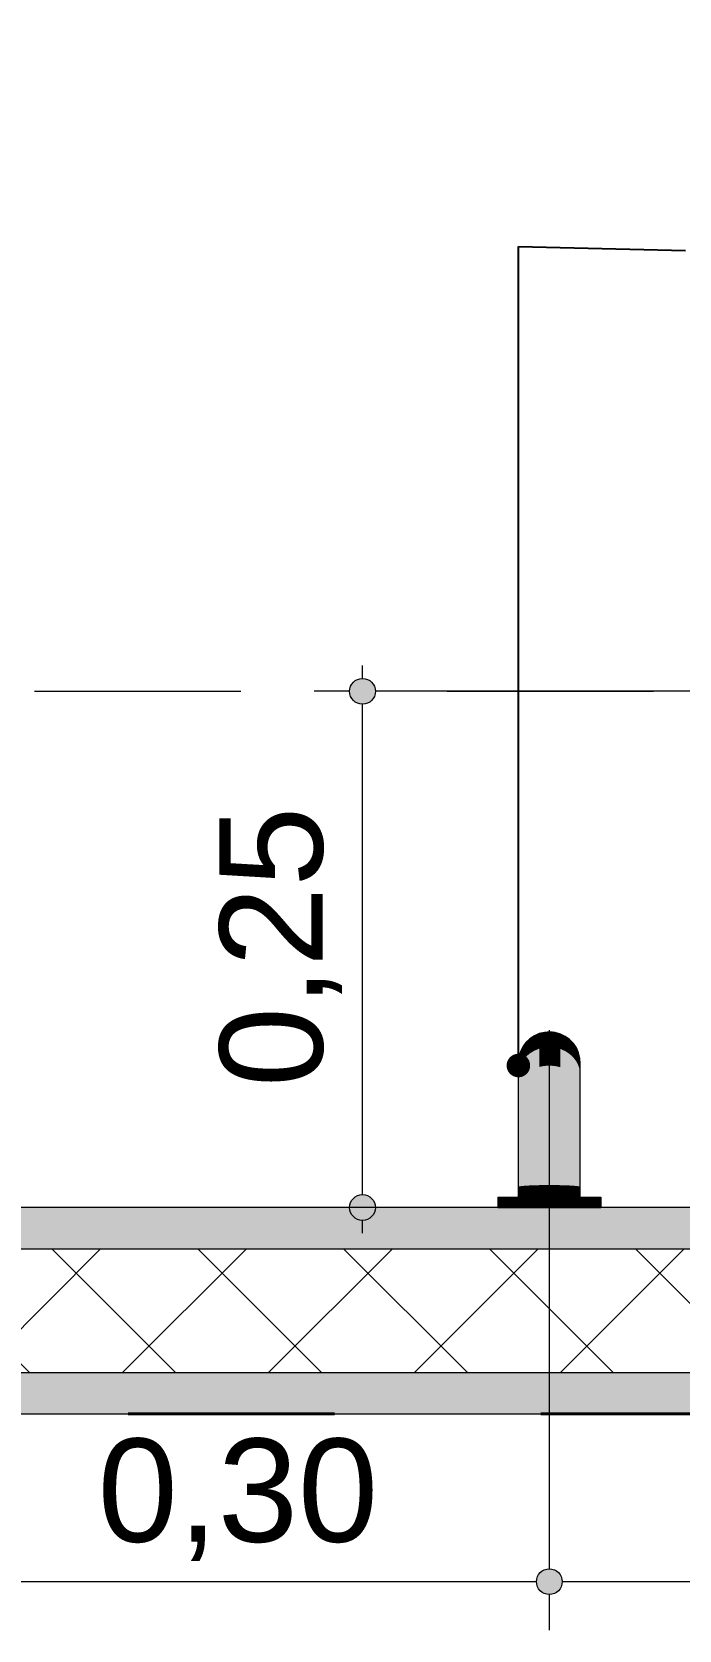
# Model space of a CAD drawing. Header units: metres. Extents: x -1.9 to 95.3, y -2.2 to 2.5.
# Drawn here: x 48.145 to 48.459, y -2.135 to -1.361 of the extents above; entities that cross this region are included whole.
import ezdxf

# ---------------------------------------------------------------- set-up
doc = ezdxf.new("R2010")
doc.units = ezdxf.units.M
doc.header["$MEASUREMENT"] = 0
doc.linetypes.add('Dashed', pattern=[0.035, 0.0225, -0.0125])
for name, color, linetype, lineweight in [('0_Caneta_No__1', 7, 'Continuous', 40), ('NOTAS-DETALHAMENTO.EXEC_Caneta_No__241', 7, 'Continuous', 13), ('PAREDE CONSTRUIR_Caneta_No__241', 7, 'Continuous', 13), ('PAREDE CONSTRUIR_Caneta_No__255', 255, 'Continuous', 0), ('PAREDE CONSTRUIR_Caneta_No__83', 84, 'Continuous', 0)]:
    doc.layers.add(name, color=color, linetype=linetype, lineweight=lineweight)
for name, color, linetype, lineweight, true_color in [('0_Caneta_No__167', 7, 'Continuous', 0, 0x0035d5), ('0_Caneta_No__25', 7, 'Continuous', 13, 0x982312), ('EIXO HIDRÁULICO - Executivo.EXEC_Caneta_No__167', 7, 'Continuous', 0, 0x0035d5), ('LOUCAS-METAIS.ARQ_Caneta_No__18', 7, 'Continuous', 0, 0xdfdfdf), ('LOUCAS-METAIS.ARQ_Caneta_No__96', 7, 'Continuous', 0, 0xb6b6b6)]:
    doc.layers.add(name, color=color, linetype=linetype, lineweight=lineweight, true_color=true_color)
doc.styles.add('GENERATED_STYLE_1', font='arial.ttf')
doc.dimstyles.new('GENERATED_STYLE__1', dxfattribs={"dimtxt": 0.05, "dimasz": 0.02375, "dimexe": 0.18, "dimexo": 0.267183, "dimgap": 0, "dimtad": 1, "dimtih": 1, "dimtoh": 1, "dimzin": 0, "dimdsep": 46, "dimtxsty": 'GENERATED_STYLE_1', "dimblk": 'ARROWHEAD_11', "dimblk1": 'ARROWHEAD_11', "dimblk2": 'ARROWHEAD_11', "dimcen": 0.09, "dimclrd": 256, "dimclre": 256, "dimclrt": 256, "dimadec": 0, "dimazin": 0, "dimtfac": 1, "dimtdec": 4, "dimtmove": 0, "dimatfit": 3, "dimfxl": 0, "dimtolj": 1, "dimtzin": 0, "dimarcsym": 0})
doc.dimstyles.new('GENERATED_STYLE__3', dxfattribs={"dimtxt": 0.05, "dimasz": 0.02375, "dimexe": 0.18, "dimexo": 0.267183, "dimgap": 0, "dimtad": 1, "dimzin": 0, "dimdsep": 46, "dimtxsty": 'GENERATED_STYLE_1', "dimblk": 'ARROWHEAD_11', "dimblk1": 'ARROWHEAD_11', "dimblk2": 'ARROWHEAD_11', "dimcen": 0.09, "dimclrd": 256, "dimclre": 256, "dimclrt": 256, "dimadec": 0, "dimazin": 0, "dimtfac": 1, "dimtdec": 4, "dimtmove": 0, "dimatfit": 3, "dimfxl": 0, "dimtolj": 1, "dimtzin": 0, "dimarcsym": 0})
doc.dimstyles.new('GENERATED_STYLE__6', dxfattribs={"dimtxt": 0.18, "dimasz": 0.0228, "dimexe": 0.18, "dimexo": 0.0625, "dimgap": 0, "dimtad": 0, "dimtih": 1, "dimtoh": 1, "dimdec": 4, "dimzin": 0, "dimdsep": 46, "dimcen": 0.09, "dimadec": 0, "dimazin": 0, "dimtfac": 1, "dimtdec": 4, "dimtmove": 0, "dimatfit": 3, "dimldrblk": 'ARROWHEAD_11', "dimfxl": 0, "dimtolj": 1, "dimtzin": 0, "dimarcsym": 0})

# ---------------------------------------------------------------- blocks, each defined once
blk = doc.blocks.new('*D173', base_point=(47.81302, -0.83048))
at = {"layer": '0_Caneta_No__25', "linetype": 'Continuous', "lineweight": 13, "true_color": 0x982312}
for points in [[(48.08535, -2.11125), (48.08582, -2.11364), (48.08718, -2.11566), (48.08921, -2.11702), (48.0916, -2.1175), (48.09399, -2.11702), (48.09602, -2.11566), (48.09737, -2.11364), (48.09785, -2.11125), (48.09737, -2.10885), (48.09602, -2.10683), (48.09399, -2.10547), (48.0916, -2.105), (48.08921, -2.10547), (48.08718, -2.10683), (48.08582, -2.10885)], [(48.38967, -2.11125), (48.39014, -2.11364), (48.3915, -2.11566), (48.39353, -2.11702), (48.39592, -2.1175), (48.39831, -2.11702), (48.40034, -2.11566), (48.40169, -2.11364), (48.40217, -2.11125), (48.40169, -2.10885), (48.40034, -2.10683), (48.39831, -2.10547), (48.39592, -2.105), (48.39353, -2.10547), (48.3915, -2.10683), (48.39014, -2.10885)]]:
    blk.add_hatch(color=24, dxfattribs=at).paths.add_polyline_path(points)
at = {"layer": '0_Caneta_No__25', "color": 24, "linetype": 'Continuous', "lineweight": 13, "true_color": 0x982312}
for p, q in [((48.0916, -2.105), (48.0916, -1.84406)), ((48.39592, -2.105), (48.39592, -1.84406)), ((48.09785, -2.11125), (48.38967, -2.11125)), ((48.0916, -2.13468), (48.0916, -2.1175)), ((48.39592, -2.13468), (48.39592, -2.1175))]:
    blk.add_line(p, q, dxfattribs=at)
for centre in [(48.0916, -2.11125), (48.39592, -2.11125)]:
    blk.add_circle(centre, 0.00625, dxfattribs=at)
at = {"layer": '0_Caneta_No__25', "color": 24, "lineweight": 13, "true_color": 0x982312, "insert": (48.17703, -2.10125), "char_height": 0.05, "attachment_point": 7, "style": 'GENERATED_STYLE_1'}
blk.add_mtext('\\A1;{\\pql;\\fArial|b0|i0|c0|p0;\\W1.000000;0,30}', dxfattribs=at)
blk = doc.blocks.new('ARROWHEAD_11')
at = {"color": 0, "linetype": 'Continuous', "lineweight": 0}
blk.add_line((0, 0), (-1, 0), dxfattribs=at)
at = {"color": 0, "linetype": 'Continuous', "lineweight": 0, "const_width": 0.25, "flags": 128}
blk.add_lwpolyline([(-0.125, 0, 1), (0.125, 0, 1)], format="xyb", close=True, dxfattribs=at)
blk = doc.blocks.new('*D174', base_point=(47.81302, -0.83048))
at = {"layer": '0_Caneta_No__25', "linetype": 'Continuous', "lineweight": 13, "true_color": 0x982312}
for points in [[(48.38967, -2.11125), (48.39014, -2.11364), (48.3915, -2.11566), (48.39353, -2.11702), (48.39592, -2.1175), (48.39831, -2.11702), (48.40034, -2.11566), (48.40169, -2.11364), (48.40217, -2.11125), (48.40169, -2.10885), (48.40034, -2.10683), (48.39831, -2.10547), (48.39592, -2.105), (48.39353, -2.10547), (48.3915, -2.10683), (48.39014, -2.10885)], [(48.88967, -2.11125), (48.89014, -2.11364), (48.8915, -2.11566), (48.89353, -2.11702), (48.89592, -2.1175), (48.89831, -2.11702), (48.90034, -2.11566), (48.90169, -2.11364), (48.90217, -2.11125), (48.90169, -2.10885), (48.90034, -2.10683), (48.89831, -2.10547), (48.89592, -2.105), (48.89353, -2.10547), (48.8915, -2.10683), (48.89014, -2.10885)]]:
    blk.add_hatch(color=24, dxfattribs=at).paths.add_polyline_path(points)
at = {"layer": '0_Caneta_No__25', "color": 24, "linetype": 'Continuous', "lineweight": 13, "true_color": 0x982312}
for p, q in [((48.39592, -2.105), (48.39592, -1.84406)), ((48.89592, -2.105), (48.89592, -1.84406)), ((48.40217, -2.11125), (48.88967, -2.11125)), ((48.90217, -2.11125), (48.90842, -2.11125)), ((48.39592, -2.13468), (48.39592, -2.1175)), ((48.89592, -2.13468), (48.89592, -2.1175))]:
    blk.add_line(p, q, dxfattribs=at)
for centre in [(48.39592, -2.11125), (48.89592, -2.11125)]:
    blk.add_circle(centre, 0.00625, dxfattribs=at)
at = {"layer": '0_Caneta_No__25', "color": 24, "lineweight": 13, "true_color": 0x982312, "insert": (48.57919, -2.10125), "char_height": 0.05, "attachment_point": 7, "style": 'GENERATED_STYLE_1'}
blk.add_mtext('\\A1;{\\pql;\\fArial|b0|i0|c0|p0;\\W1.000000;0,50}', dxfattribs=at)
blk = doc.blocks.new('*D175', base_point=(47.81302, -0.83048))
at = {"layer": '0_Caneta_No__167', "linetype": 'Continuous', "lineweight": 0, "true_color": 0x0035d5}
for points in [[(48.29912, -1.68), (48.29959, -1.68239), (48.30095, -1.68442), (48.30297, -1.68577), (48.30537, -1.68625), (48.30776, -1.68577), (48.30978, -1.68442), (48.31114, -1.68239), (48.31162, -1.68), (48.31114, -1.67761), (48.30978, -1.67558), (48.30776, -1.67422), (48.30537, -1.67375), (48.30297, -1.67422), (48.30095, -1.67558), (48.29959, -1.67761)], [(48.29912, -1.93), (48.29959, -1.93239), (48.30095, -1.93442), (48.30297, -1.93577), (48.30537, -1.93625), (48.30776, -1.93577), (48.30978, -1.93442), (48.31114, -1.93239), (48.31162, -1.93), (48.31114, -1.92761), (48.30978, -1.92558), (48.30776, -1.92422), (48.30537, -1.92375), (48.30297, -1.92422), (48.30095, -1.92558), (48.29959, -1.92761)]]:
    blk.add_hatch(color=162, dxfattribs=at).paths.add_polyline_path(points)
at = {"layer": '0_Caneta_No__167', "color": 162, "linetype": 'Continuous', "lineweight": 0, "true_color": 0x0035d5}
for p, q in [((48.30537, -1.67375), (48.30537, -1.6675)), ((48.29912, -1.68), (48.28193, -1.68)), ((48.30537, -1.92375), (48.30537, -1.68625)), ((48.57255, -1.68), (48.31162, -1.68)), ((48.29912, -1.93), (48.28193, -1.93)), ((48.57255, -1.93), (48.31162, -1.93)), ((48.30537, -1.9425), (48.30537, -1.93625))]:
    blk.add_line(p, q, dxfattribs=at)
for centre in [(48.30537, -1.68), (48.30537, -1.93)]:
    blk.add_circle(centre, 0.00625, dxfattribs=at)
at = {"layer": '0_Caneta_No__167', "color": 162, "lineweight": 0, "true_color": 0x0035d5, "insert": (48.29537, -1.87173), "char_height": 0.05, "attachment_point": 7, "rotation": 90, "style": 'GENERATED_STYLE_1'}
blk.add_mtext('\\A1;{\\pql;\\fArial|b0|i0|c0|p0;\\W1.000000;0,25}', dxfattribs=at)

msp = doc.modelspace()

# ---------------------------------------------------------------- hatches: boundary and pattern name
at = {"layer": 'LOUCAS-METAIS.ARQ_Caneta_No__18', "linetype": 'Continuous', "lineweight": 0, "true_color": 0xdfdfdf}
for points in [[(48.38648, -1.85007), (48.38648, -1.84834), (48.3846, -1.85016), (48.3846, -1.85185)], [(48.38648, -1.85007), (48.38865, -1.84863), (48.38865, -1.84688), (48.38648, -1.84834)], [(48.38865, -1.85405), (48.38865, -1.84863), (48.38648, -1.85007), (48.38648, -1.85537)], [(48.39103, -1.84759), (48.39103, -1.84582), (48.38865, -1.84688), (48.38865, -1.84863)], [(48.38865, -1.85405), (48.39103, -1.85308), (48.39103, -1.84759), (48.38865, -1.84863)], [(48.39357, -1.84697), (48.39357, -1.84518), (48.39103, -1.84582), (48.39103, -1.84759)], [(48.39103, -1.85308), (48.39357, -1.85251), (48.39357, -1.84697), (48.39103, -1.84759)], [(48.39618, -1.84679), (48.39618, -1.845), (48.39357, -1.84518), (48.39357, -1.84697)], [(48.39357, -1.84697), (48.39357, -1.85251), (48.39618, -1.85234), (48.39618, -1.84679)], [(48.39878, -1.84706), (48.39878, -1.84527), (48.39618, -1.845), (48.39618, -1.84679)], [(48.39618, -1.84679), (48.39618, -1.85234), (48.39878, -1.85259), (48.39878, -1.84706)], [(48.39878, -1.84527), (48.39878, -1.84706), (48.40129, -1.84776), (48.40129, -1.846)], [(48.39878, -1.85259), (48.40129, -1.85324), (48.40129, -1.84776), (48.39878, -1.84706)], [(48.40364, -1.84889), (48.40364, -1.84714), (48.40129, -1.846), (48.40129, -1.84776)], [(48.40129, -1.84776), (48.40129, -1.85324), (48.40364, -1.85428), (48.40364, -1.84889)], [(48.40576, -1.8504), (48.40576, -1.84868), (48.40364, -1.84714), (48.40364, -1.84889)], [(48.40364, -1.85428), (48.40576, -1.85568), (48.40576, -1.8504), (48.40364, -1.84889)], [(48.40576, -1.84868), (48.40576, -1.8504), (48.40758, -1.85224), (48.40758, -1.85056)], [(48.38119, -1.8587), (48.38119, -1.85714), (48.38092, -1.85974), (48.38092, -1.86125)], [(48.38191, -1.85623), (48.38191, -1.85462), (48.38119, -1.85714), (48.38119, -1.8587)], [(48.38119, -1.86335), (48.38191, -1.86107), (48.38191, -1.85623), (48.38119, -1.8587)], [(48.38191, -1.85462), (48.38191, -1.85623), (48.38306, -1.85392), (48.38306, -1.85227)], [(48.38191, -1.86107), (48.38306, -1.85894), (48.38306, -1.85392), (48.38191, -1.85623)], [(48.3846, -1.85185), (48.3846, -1.85016), (48.38306, -1.85227), (48.38306, -1.85392)], [(48.38306, -1.85894), (48.3846, -1.85702), (48.3846, -1.85185), (48.38306, -1.85392)], [(48.38306, -1.85894), (48.38306, -1.86701), (48.3846, -1.86535), (48.3846, -1.85702)], [(48.3846, -1.85185), (48.3846, -1.85702), (48.38648, -1.85537), (48.38648, -1.85007)], [(48.3846, -1.86535), (48.38648, -1.86392), (48.38648, -1.85537), (48.3846, -1.85702)], [(48.38648, -1.85537), (48.38648, -1.86392), (48.38865, -1.86277), (48.38865, -1.85405)], [(48.38865, -1.85405), (48.38865, -1.86277), (48.39103, -1.86193), (48.39103, -1.85308)], [(48.39103, -1.86193), (48.39357, -1.86143), (48.39357, -1.85251), (48.39103, -1.85308)], [(48.39357, -1.86143), (48.39618, -1.86129), (48.39618, -1.85234), (48.39357, -1.85251)], [(48.39618, -1.85234), (48.39618, -1.86129), (48.39878, -1.8615), (48.39878, -1.85259)], [(48.39878, -1.8615), (48.40129, -1.86207), (48.40129, -1.85324), (48.39878, -1.85259)], [(48.40129, -1.85324), (48.40129, -1.86207), (48.40364, -1.86297), (48.40364, -1.85428)], [(48.40364, -1.86297), (48.40576, -1.86418), (48.40576, -1.85568), (48.40364, -1.85428)], [(48.40576, -1.85568), (48.40758, -1.85738), (48.40758, -1.85224), (48.40576, -1.8504)], [(48.40576, -1.86418), (48.40758, -1.86566), (48.40758, -1.85738), (48.40576, -1.85568)], [(48.40904, -1.85437), (48.40904, -1.85273), (48.40758, -1.85056), (48.40758, -1.85224)], [(48.40758, -1.85738), (48.40904, -1.85935), (48.40904, -1.85437), (48.40758, -1.85224)], [(48.40758, -1.85738), (48.40758, -1.86566), (48.40904, -1.86737), (48.40904, -1.85935)], [(48.4101, -1.85671), (48.4101, -1.85512), (48.40904, -1.85273), (48.40904, -1.85437)], [(48.40904, -1.85437), (48.40904, -1.85935), (48.4101, -1.86151), (48.4101, -1.85671)], [(48.4101, -1.85671), (48.41073, -1.8592), (48.41073, -1.85765), (48.4101, -1.85512)], [(48.4101, -1.86151), (48.41073, -1.86381), (48.41073, -1.8592), (48.4101, -1.85671)], [(48.41092, -1.86176), (48.41092, -1.86026), (48.41073, -1.85765), (48.41073, -1.8592)], [(48.38092, -1.8657), (48.38119, -1.86335), (48.38119, -1.8587), (48.38092, -1.86125)], [(48.38119, -1.87084), (48.38119, -1.86335), (48.38092, -1.8657), (48.38092, -1.87288)], [(48.38119, -1.87084), (48.38191, -1.86886), (48.38191, -1.86107), (48.38119, -1.86335)], [(48.38191, -1.86886), (48.38306, -1.86701), (48.38306, -1.85894), (48.38191, -1.86107)], [(48.38306, -1.87774), (48.3846, -1.87641), (48.3846, -1.86535), (48.38306, -1.86701)], [(48.3846, -1.86535), (48.3846, -1.87641), (48.38648, -1.87528), (48.38648, -1.86392)], [(48.38648, -1.87528), (48.38865, -1.87436), (48.38865, -1.86277), (48.38648, -1.86392)], [(48.38865, -1.87436), (48.39103, -1.87369), (48.39103, -1.86193), (48.38865, -1.86277)], [(48.39103, -1.86193), (48.39103, -1.87369), (48.39357, -1.87329), (48.39357, -1.86143)], [(48.39357, -1.86143), (48.39357, -1.87329), (48.39618, -1.87318), (48.39618, -1.86129)], [(48.39618, -1.86129), (48.39618, -1.87318), (48.39878, -1.87335), (48.39878, -1.8615)], [(48.39878, -1.87335), (48.40129, -1.8738), (48.40129, -1.86207), (48.39878, -1.8615)], [(48.40129, -1.86207), (48.40129, -1.8738), (48.40364, -1.87452), (48.40364, -1.86297)], [(48.40364, -1.86297), (48.40364, -1.87452), (48.40576, -1.87549), (48.40576, -1.86418)], [(48.40576, -1.87549), (48.40758, -1.87667), (48.40758, -1.86566), (48.40576, -1.86418)], [(48.40904, -1.86737), (48.4101, -1.86925), (48.4101, -1.86151), (48.40904, -1.85935)], [(48.4101, -1.86151), (48.4101, -1.86925), (48.41073, -1.87124), (48.41073, -1.86381)], [(48.41073, -1.86381), (48.41092, -1.86618), (48.41092, -1.86176), (48.41073, -1.8592)], [(48.41092, -1.87329), (48.41092, -1.86618), (48.41073, -1.86381), (48.41073, -1.87124)], [(48.38119, -1.88079), (48.38119, -1.87084), (48.38092, -1.87288), (48.38092, -1.88243)], [(48.38119, -1.88079), (48.38191, -1.87922), (48.38191, -1.86886), (48.38119, -1.87084)], [(48.38191, -1.87922), (48.38306, -1.87774), (48.38306, -1.86701), (48.38191, -1.86886)], [(48.39357, -1.8875), (48.39618, -1.88742), (48.39618, -1.87318), (48.39357, -1.87329)], [(48.39618, -1.88742), (48.39878, -1.88754), (48.39878, -1.87335), (48.39618, -1.87318)], [(48.40758, -1.87667), (48.40904, -1.87803), (48.40904, -1.86737), (48.40758, -1.86566)], [(48.40904, -1.86737), (48.40904, -1.87803), (48.4101, -1.87953), (48.4101, -1.86925)], [(48.4101, -1.86925), (48.4101, -1.87953), (48.41073, -1.88112), (48.41073, -1.87124)], [(48.41092, -1.88275), (48.41092, -1.87329), (48.41073, -1.87124), (48.41073, -1.88112)], [(48.38092, -1.88243), (48.38092, -1.89385), (48.38119, -1.89272), (48.38119, -1.88079)], [(48.38191, -1.89162), (48.38191, -1.87922), (48.38119, -1.88079), (48.38119, -1.89272)], [(48.38191, -1.87922), (48.38191, -1.89162), (48.38306, -1.89059), (48.38306, -1.87774)], [(48.38306, -1.89059), (48.3846, -1.88967), (48.3846, -1.87641), (48.38306, -1.87774)], [(48.3846, -1.87641), (48.3846, -1.88967), (48.38648, -1.88888), (48.38648, -1.87528)], [(48.38865, -1.88824), (48.38865, -1.87436), (48.38648, -1.87528), (48.38648, -1.88888)], [(48.38865, -1.87436), (48.38865, -1.88824), (48.39103, -1.88777), (48.39103, -1.87369)], [(48.39103, -1.88777), (48.39357, -1.8875), (48.39357, -1.87329), (48.39103, -1.87369)], [(48.39878, -1.87335), (48.39878, -1.88754), (48.40129, -1.88785), (48.40129, -1.8738)], [(48.40129, -1.88785), (48.40364, -1.88835), (48.40364, -1.87452), (48.40129, -1.8738)], [(48.40364, -1.88835), (48.40576, -1.88902), (48.40576, -1.87549), (48.40364, -1.87452)], [(48.40576, -1.87549), (48.40576, -1.88902), (48.40758, -1.88984), (48.40758, -1.87667)], [(48.40758, -1.88984), (48.40904, -1.89079), (48.40904, -1.87803), (48.40758, -1.87667)], [(48.4101, -1.89183), (48.4101, -1.87953), (48.40904, -1.87803), (48.40904, -1.89079)], [(48.4101, -1.89183), (48.41073, -1.89294), (48.41073, -1.88112), (48.4101, -1.87953)], [(48.38648, -1.90404), (48.38865, -1.90371), (48.38865, -1.88824), (48.38648, -1.88888)], [(48.39103, -1.90347), (48.39103, -1.88777), (48.38865, -1.88824), (48.38865, -1.90371)], [(48.39357, -1.90333), (48.39357, -1.8875), (48.39103, -1.88777), (48.39103, -1.90347)], [(48.39618, -1.90329), (48.39618, -1.88742), (48.39357, -1.8875), (48.39357, -1.90333)], [(48.39878, -1.90335), (48.39878, -1.88754), (48.39618, -1.88742), (48.39618, -1.90329)], [(48.39878, -1.90335), (48.40129, -1.90351), (48.40129, -1.88785), (48.39878, -1.88754)], [(48.40364, -1.90377), (48.40364, -1.88835), (48.40129, -1.88785), (48.40129, -1.90351)], [(48.40576, -1.90411), (48.40576, -1.88902), (48.40364, -1.88835), (48.40364, -1.90377)], [(48.41073, -1.89294), (48.41092, -1.89408), (48.41092, -1.88275), (48.41073, -1.88112)], [(48.38119, -1.90601), (48.38119, -1.89272), (48.38092, -1.89385), (48.38092, -1.90659)], [(48.38119, -1.90601), (48.38191, -1.90544), (48.38191, -1.89162), (48.38119, -1.89272)], [(48.38306, -1.90492), (48.38306, -1.89059), (48.38191, -1.89162), (48.38191, -1.90544)], [(48.38306, -1.90492), (48.3846, -1.90444), (48.3846, -1.88967), (48.38306, -1.89059)], [(48.38648, -1.90404), (48.38648, -1.88888), (48.3846, -1.88967), (48.3846, -1.90444)], [(48.40576, -1.90411), (48.40758, -1.90453), (48.40758, -1.88984), (48.40576, -1.88902)], [(48.40758, -1.90453), (48.40904, -1.90502), (48.40904, -1.89079), (48.40758, -1.88984)], [(48.40904, -1.90502), (48.4101, -1.90555), (48.4101, -1.89183), (48.40904, -1.89079)], [(48.4101, -1.89183), (48.4101, -1.90555), (48.41073, -1.90612), (48.41073, -1.89294)], [(48.41092, -1.90671), (48.41092, -1.89408), (48.41073, -1.89294), (48.41073, -1.90612)], [(48.38648, -1.91934), (48.38648, -1.90404), (48.3846, -1.90444), (48.3846, -1.91945)], [(48.38648, -1.91934), (48.38865, -1.91926), (48.38865, -1.90371), (48.38648, -1.90404)], [(48.39103, -1.9192), (48.39103, -1.90347), (48.38865, -1.90371), (48.38865, -1.91926)], [(48.39357, -1.91917), (48.39357, -1.90333), (48.39103, -1.90347), (48.39103, -1.9192)], [(48.39618, -1.91916), (48.39618, -1.90329), (48.39357, -1.90333), (48.39357, -1.91917)], [(48.39878, -1.91917), (48.39878, -1.90335), (48.39618, -1.90329), (48.39618, -1.91916)], [(48.39878, -1.90335), (48.39878, -1.91917), (48.40129, -1.91921), (48.40129, -1.90351)], [(48.40364, -1.91928), (48.40364, -1.90377), (48.40129, -1.90351), (48.40129, -1.91921)], [(48.40576, -1.91936), (48.40576, -1.90411), (48.40364, -1.90377), (48.40364, -1.91928)], [(48.40576, -1.90411), (48.40576, -1.91936), (48.40758, -1.91947), (48.40758, -1.90453)], [(48.38092, -1.91998), (48.38119, -1.91984), (48.38119, -1.90601), (48.38092, -1.90659)], [(48.38119, -1.90601), (48.38119, -1.91984), (48.38191, -1.9197), (48.38191, -1.90544)], [(48.38191, -1.9197), (48.38306, -1.91957), (48.38306, -1.90492), (48.38191, -1.90544)], [(48.3846, -1.91945), (48.3846, -1.90444), (48.38306, -1.90492), (48.38306, -1.91957)], [(48.40904, -1.91959), (48.40904, -1.90502), (48.40758, -1.90453), (48.40758, -1.91947)], [(48.4101, -1.91972), (48.4101, -1.90555), (48.40904, -1.90502), (48.40904, -1.91959)], [(48.41073, -1.91987), (48.41073, -1.90612), (48.4101, -1.90555), (48.4101, -1.91972)], [(48.41073, -1.91987), (48.41092, -1.92001), (48.41092, -1.90671), (48.41073, -1.90612)], [(48.38191, -1.925), (48.38306, -1.925), (48.38306, -1.91957), (48.38191, -1.9197)], [(48.38306, -1.925), (48.3846, -1.925), (48.3846, -1.91945), (48.38306, -1.91957)], [(48.3846, -1.925), (48.38648, -1.925), (48.38648, -1.91934), (48.3846, -1.91945)], [(48.38648, -1.91934), (48.38648, -1.925), (48.38865, -1.925), (48.38865, -1.91926)], [(48.38865, -1.925), (48.39103, -1.925), (48.39103, -1.9192), (48.38865, -1.91926)], [(48.39103, -1.925), (48.39357, -1.925), (48.39357, -1.91917), (48.39103, -1.9192)], [(48.39357, -1.925), (48.39618, -1.925), (48.39618, -1.91916), (48.39357, -1.91917)], [(48.39618, -1.925), (48.39878, -1.925), (48.39878, -1.91917), (48.39618, -1.91916)], [(48.39878, -1.91917), (48.39878, -1.925), (48.40129, -1.925), (48.40129, -1.91921)], [(48.40129, -1.925), (48.40364, -1.925), (48.40364, -1.91928), (48.40129, -1.91921)], [(48.40364, -1.925), (48.40576, -1.925), (48.40576, -1.91936), (48.40364, -1.91928)], [(48.40576, -1.925), (48.40758, -1.925), (48.40758, -1.91947), (48.40576, -1.91936)], [(48.40758, -1.925), (48.40904, -1.925), (48.40904, -1.91959), (48.40758, -1.91947)], [(48.40904, -1.925), (48.4101, -1.925), (48.4101, -1.91972), (48.40904, -1.91959)], [(48.37099, -1.93), (48.37154, -1.93), (48.37154, -1.925), (48.37099, -1.925)], [(48.37154, -1.925), (48.37154, -1.93), (48.37427, -1.93), (48.37427, -1.925)], [(48.37427, -1.925), (48.37427, -1.93), (48.37891, -1.93), (48.37891, -1.925)], [(48.37891, -1.93), (48.38507, -1.93), (48.38507, -1.925), (48.37891, -1.925)], [(48.38092, -1.91998), (48.38092, -1.925), (48.38119, -1.925), (48.38119, -1.91984)], [(48.38119, -1.925), (48.38191, -1.925), (48.38191, -1.9197), (48.38119, -1.91984)], [(48.38507, -1.93), (48.39219, -1.93), (48.39219, -1.925), (48.38507, -1.925)], [(48.39219, -1.925), (48.39219, -1.93), (48.39964, -1.93), (48.39964, -1.925)], [(48.39964, -1.925), (48.39964, -1.93), (48.40677, -1.93), (48.40677, -1.925)], [(48.40677, -1.925), (48.40677, -1.93), (48.41292, -1.93), (48.41292, -1.925)], [(48.4101, -1.91972), (48.4101, -1.925), (48.41073, -1.925), (48.41073, -1.91987)], [(48.41092, -1.925), (48.41092, -1.92001), (48.41073, -1.91987), (48.41073, -1.925)], [(48.41292, -1.925), (48.41292, -1.93), (48.41757, -1.93), (48.41757, -1.925)], [(48.41757, -1.925), (48.41757, -1.93), (48.42029, -1.93), (48.42029, -1.925)], [(48.42029, -1.93), (48.42085, -1.93), (48.42085, -1.925), (48.42029, -1.925)]]:
    msp.add_hatch(color=254, dxfattribs=at).paths.add_polyline_path(points)
at = {"layer": 'PAREDE CONSTRUIR_Caneta_No__255', "linetype": 'Continuous', "lineweight": 0}
for points in [[(46.89186, -1.95), (48.89592, -1.95), (48.89592, -1.93), (46.89186, -1.93)], [(47.44354, -2.03), (48.89592, -2.03), (48.89592, -2.01), (47.44354, -2.01)]]:
    msp.add_hatch(color=255, dxfattribs=at).paths.add_polyline_path(points)
at = {"layer": 'PAREDE CONSTRUIR_Caneta_No__83', "linetype": 'Continuous', "lineweight": 0}
h = msp.add_hatch(dxfattribs=at)
h.set_pattern_fill('Placomur_000b', color=84, style=0, pattern_type=2)
h.set_pattern_definition([(45, (47.81302, -0.830483), (-0.0353553, 0.0353553), []), (135, (47.81302, -0.830483), (0.0353553, 0.0353553), [])])
h.paths.add_polyline_path([(47.42354, -2.01), (48.89592, -2.01), (48.89592, -1.95), (47.42354, -1.95)])

# ---------------------------------------------------------------- linework, layer by layer
at = {"layer": '0_Caneta_No__1', "color": 7, "linetype": 'Dashed', "lineweight": 40}
msp.add_lwpolyline([(46.79186, -2.03), (48.99592, -2.03), (48.99592, -0.03267), (46.79186, -0.03267)], close=True, dxfattribs=at)
at = {"layer": 'EIXO HIDRÁULICO - Executivo.EXEC_Caneta_No__167', "color": 162, "linetype": 'Dashed', "lineweight": 0, "true_color": 0x0035d5}
msp.add_line((47.94647, -1.68), (48.89592, -1.68), dxfattribs=at)
at = {"layer": 'LOUCAS-METAIS.ARQ_Caneta_No__96', "color": 253, "linetype": 'Continuous', "lineweight": 0, "true_color": 0xb6b6b6}
for p, q in [((48.38648, -1.84834), (48.3846, -1.85016)), ((48.38865, -1.84688), (48.38648, -1.84834)), ((48.39103, -1.84582), (48.38865, -1.84688)), ((48.39357, -1.84518), (48.39103, -1.84582)), ((48.39618, -1.845), (48.39357, -1.84518)), ((48.39878, -1.84527), (48.39618, -1.845)), ((48.40129, -1.846), (48.39878, -1.84527)), ((48.40364, -1.84714), (48.40129, -1.846)), ((48.40576, -1.84868), (48.40364, -1.84714)), ((48.40758, -1.85056), (48.40576, -1.84868)), ((48.38119, -1.85714), (48.38092, -1.85974)), ((48.38191, -1.85462), (48.38119, -1.85714)), ((48.38306, -1.85227), (48.38191, -1.85462)), ((48.3846, -1.85016), (48.38306, -1.85227)), ((48.40904, -1.85273), (48.40758, -1.85056)), ((48.4101, -1.85512), (48.40904, -1.85273)), ((48.41073, -1.85765), (48.4101, -1.85512)), ((48.41092, -1.86026), (48.41073, -1.85765)), ((48.38092, -1.86125), (48.38092, -1.85974)), ((48.38092, -1.8657), (48.38092, -1.86125)), ((48.41092, -1.86176), (48.41092, -1.86026)), ((48.41092, -1.86618), (48.41092, -1.86176)), ((48.38092, -1.87288), (48.38092, -1.8657)), ((48.38092, -1.88243), (48.38092, -1.87288)), ((48.41092, -1.87329), (48.41092, -1.86618)), ((48.41092, -1.88275), (48.41092, -1.87329)), ((48.38092, -1.89385), (48.38092, -1.88243)), ((48.41092, -1.89408), (48.41092, -1.88275)), ((48.38092, -1.90659), (48.38092, -1.89385)), ((48.41092, -1.90671), (48.41092, -1.89408)), ((48.38092, -1.91998), (48.38092, -1.90659)), ((48.41092, -1.92001), (48.41092, -1.90671)), ((48.37099, -1.925), (48.37154, -1.925)), ((48.37099, -1.925), (48.37099, -1.93)), ((48.37154, -1.925), (48.37427, -1.925)), ((48.37427, -1.925), (48.37891, -1.925)), ((48.37891, -1.925), (48.38507, -1.925)), ((48.38092, -1.925), (48.38092, -1.91998)), ((48.38507, -1.925), (48.39219, -1.925)), ((48.39219, -1.925), (48.39964, -1.925)), ((48.39964, -1.925), (48.40677, -1.925)), ((48.40677, -1.925), (48.41292, -1.925)), ((48.41092, -1.925), (48.41092, -1.92001)), ((48.41292, -1.925), (48.41757, -1.925)), ((48.41757, -1.925), (48.42029, -1.925)), ((48.42029, -1.925), (48.42085, -1.925)), ((48.42085, -1.925), (48.42085, -1.93)), ((48.37099, -1.93), (48.37154, -1.93)), ((48.37154, -1.93), (48.37427, -1.93)), ((48.37427, -1.93), (48.37891, -1.93)), ((48.37891, -1.93), (48.38507, -1.93)), ((48.38507, -1.93), (48.39219, -1.93)), ((48.39219, -1.93), (48.39964, -1.93)), ((48.39964, -1.93), (48.40677, -1.93)), ((48.40677, -1.93), (48.41292, -1.93)), ((48.41292, -1.93), (48.41757, -1.93)), ((48.41757, -1.93), (48.42029, -1.93)), ((48.42029, -1.93), (48.42085, -1.93))]:
    msp.add_line(p, q, dxfattribs=at)
at = {"layer": 'PAREDE CONSTRUIR_Caneta_No__241', "color": 7, "linetype": 'Continuous', "lineweight": 13}
for p, q in [((46.89186, -1.95), (48.89592, -1.95)), ((47.42354, -2.01), (48.89592, -2.01))]:
    msp.add_line(p, q, dxfattribs=at)
for points in [[(48.89592, -1.93), (46.89186, -1.93)], [(47.44354, -2.03), (48.89592, -2.03)]]:
    msp.add_lwpolyline(points, dxfattribs=at)

# ---------------------------------------------------------------- dimensions: what is measured, and where the dimension line sits
at = {"color": 162, "linetype": 'Continuous', "lineweight": 0, "true_color": 0x0035d5}
dim = msp.add_linear_dim(base=(48.30537, -1.68), p1=(48.89592, -1.93), p2=(48.89592, -1.68), angle=90, dimstyle='GENERATED_STYLE__3', dxfattribs=at)
dim.commit()
dim.dimension.update_dxf_attribs({"geometry": '*D175', "text_midpoint": (48.27037, -1.807), "dimtype": 160, "text_rotation": 90})
at = {"color": 24, "linetype": 'Continuous', "lineweight": 13, "true_color": 0x982312}
for base, p1, p2, picture, middle in [((48.39592, -2.11125), (48.0916, -1.925), (48.39592, -1.93), '*D173', (48.24176, -2.07625)), ((48.89592, -2.11125), (48.39592, -1.93), (48.89592, -1.93), '*D174', (48.64392, -2.07625))]:
    dim = msp.add_linear_dim(base=base, p1=p1, p2=p2, dimstyle='GENERATED_STYLE__1', dxfattribs=at)
    dim.commit()
    dim.dimension.update_dxf_attribs({"geometry": picture, "text_midpoint": middle, "dimtype": 160})

# ---------------------------------------------------------------- leaders
at = {"layer": 'NOTAS-DETALHAMENTO.EXEC_Caneta_No__241', "color": 7, "linetype": 'Continuous', "lineweight": 13, "annotation_type": 0, "has_hookline": 1, "hookline_direction": 0, "text_width": 0.16225}
msp.add_leader([(48.38092, -1.86125), (48.38092, -1.46452), (48.46196, -1.46646)], dimstyle='GENERATED_STYLE__6', dxfattribs=at)

doc.saveas('drawing.dxf')
